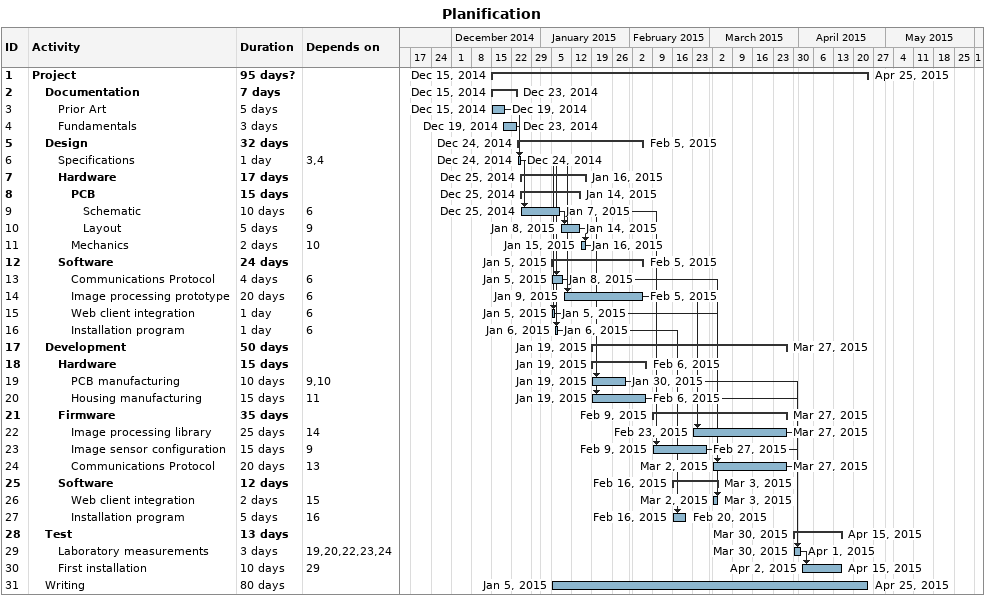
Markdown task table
Planification

| ID | Level | Task | Duration | Start | Finish | Predecessors |
|---|---|---|---|---|---|---|
| 1 | 1 | **Project** | 95d? | 2014-12-15 | 2015-04-25 |  |
| 2 | 2 | **Documentation** | 7d | 2014-12-15 | 2014-12-23 |  |
| 3 | 3 | Prior Art | 5d | 2014-12-15 | 2014-12-19 |  |
| 4 | 3 | Fundamentals | 3d | 2014-12-19 | 2014-12-23 |  |
| 5 | 2 | **Design** | 32d | 2014-12-24 | 2015-02-05 |  |
| 6 | 3 | Specifications | 1d | 2014-12-24 | 2014-12-24 | 3, 4 |
| 7 | 3 | **Hardware** | 17d | 2014-12-25 | 2015-01-16 |  |
| 8 | 4 | **PCB** | 15d | 2014-12-25 | 2015-01-14 |  |
| 9 | 5 | Schematic | 10d | 2014-12-25 | 2015-01-07 | 6 |
| 10 | 5 | Layout | 5d | 2015-01-08 | 2015-01-14 | 9 |
| 11 | 4 | Mechanics | 2d | 2015-01-15 | 2015-01-16 | 10 |
| 12 | 3 | **Software** | 24d | 2015-01-05 | 2015-02-05 |  |
| 13 | 4 | Communications Protocol | 4d | 2015-01-05 | 2015-01-08 | 6 |
| 14 | 4 | Image processing prototype | 20d | 2015-01-09 | 2015-02-05 | 6 |
| 15 | 4 | Web client integration | 1d | 2015-01-05 | 2015-01-05 | 6 |
| 16 | 4 | Installation program | 1d | 2015-01-06 | 2015-01-06 | 6 |
| 17 | 2 | **Development** | 50d | 2015-01-19 | 2015-03-27 |  |
| 18 | 3 | **Hardware** | 15d | 2015-01-19 | 2015-02-06 |  |
| 19 | 4 | PCB manufacturing | 10d | 2015-01-19 | 2015-01-30 | 9, 10 |
| 20 | 4 | Housing manufacturing | 15d | 2015-01-19 | 2015-02-06 | 11 |
| 21 | 3 | **Firmware** | 35d | 2015-02-09 | 2015-03-27 |  |
| 22 | 4 | Image processing library | 25d | 2015-02-23 | 2015-03-27 | 14 |
| 23 | 4 | Image sensor configuration | 15d | 2015-02-09 | 2015-02-27 | 9 |
| 24 | 4 | Communications Protocol | 20d | 2015-03-02 | 2015-03-27 | 13 |
| 25 | 3 | **Software** | 12d | 2015-02-16 | 2015-03-03 |  |
| 26 | 4 | Web client integration | 2d | 2015-03-02 | 2015-03-03 | 15 |
| 27 | 4 | Installation program | 5d | 2015-02-16 | 2015-02-20 | 16 |
| 28 | 2 | **Test** | 13d | 2015-03-30 | 2015-04-15 |  |
| 29 | 3 | Laboratory measurements | 3d | 2015-03-30 | 2015-04-01 | 19, 20, 22, 23, 24 |
| 30 | 3 | First installation | 10d | 2015-04-02 | 2015-04-15 | 29 |
| 31 | 2 | Writing | 80d | 2015-01-05 | 2015-04-25 |  |
